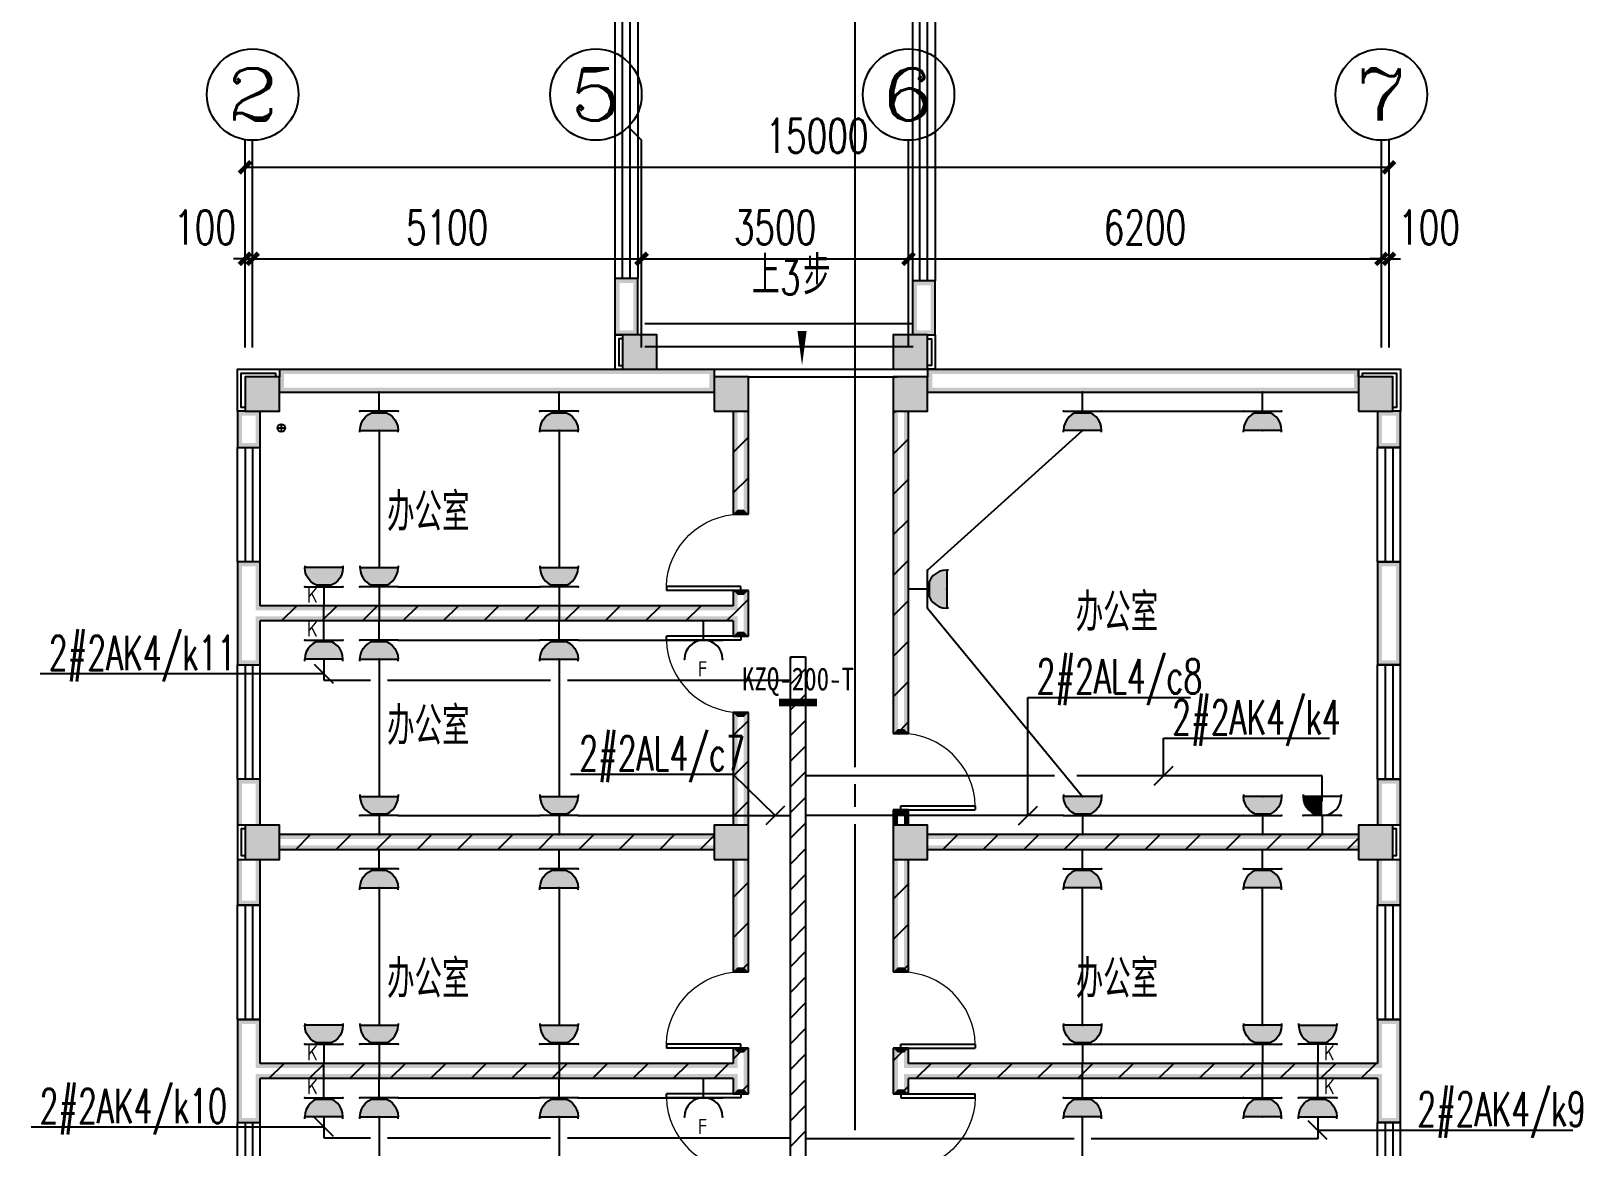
# Model space of a CAD drawing. Extents: x 101023 to 279373, y -114511 to 293844.
# Drawn here: x 127374 to 147710, y 106342 to 120974 of the extents above; entities that cross this region are included whole.
import ezdxf
from ezdxf.enums import TextEntityAlignment as Align

# ---------------------------------------------------------------- set-up
doc = ezdxf.new("R2010")
doc.units = 0
doc.header["$LTSCALE"] = 1000
doc.header["$MEASUREMENT"] = 0
for name, color, linetype in [('A-WALL-PATT', 252, 'Continuous'), ('AXIS', 3, 'Continuous'), ('AXIS_TEXT', 7, 'Continuous'), ('CABLETRAY', 3, 'Continuous'), ('COLUMN', 2, 'Continuous'), ('DIM-照明', 3, 'Continuous'), ('DIM_SYMB', 3, 'Continuous'), ('EQUIP-插座', 3, 'Continuous'), ('EQUIP-照明', 3, 'Continuous'), ('PUB_DIM', 3, 'Continuous'), ('PUB_HATCH', 8, 'Continuous'), ('PUB_TEXT', 7, 'Continuous'), ('PUB_WALL', 2, 'Continuous'), ('STAIR', 2, 'Continuous'), ('TEL_HATCH', 8, 'Continuous'), ('WALL', 2, 'Continuous'), ('WINDOW', 2, 'Continuous'), ('WIRE-照明', 6, 'Continuous'), ('抗震支吊架', 2, 'Continuous'), ('排水', 153, 'Continuous'), ('看线', 30, 'Continuous')]:
    doc.layers.add(name, color=color, linetype=linetype)
doc.styles.add('_TCH_AXIS', font='COMPLEX', dxfattribs={"bigfont": 'GBCBIG'})
doc.styles.add('_TCH_DIM', font='simplex.shx', dxfattribs={"bigfont": 'gbcbig.shx'})
doc.styles.add('_TCH_DIM_T3', font='SIMPLEX', dxfattribs={"width": 0.705882, "bigfont": 'GBCBIG'})
doc.styles.add('_TEL_ATTDEF', font='gbenor', dxfattribs={"bigfont": 'gbcbig'})
doc.styles.add('_TEL_DIM', font='simplex.shx', dxfattribs={"width": 0.8, "height": 3.5, "bigfont": 'gbcbig.shx'})
doc.styles.add('COMPLEX', font='COMPLEX')
doc.styles.add('kzcad', font='', dxfattribs={"width": 0.8})
doc.styles.get("Standard").update_dxf_attribs({"font": 'simplex.shx', "width": 0.8, "bigfont": 'gbcbig.shx'})
doc.styles.get('kzcad').set_extended_font_data('SimSun')
doc.dimstyles.new('_TCH_ARCH&&150', dxfattribs={"dimtxt": 446.25, "dimasz": 150, "dimexe": 375, "dimexo": 450, "dimgap": 189.375, "dimtad": 1, "dimdec": 0, "dimzin": 0, "dimdsep": 46, "dimtxsty": '_TCH_DIM_T3', "dimblk": 'ARCHTICK', "dimcen": 0.09, "dimclrt": 7, "dimazin": 2, "dimtfac": 1, "dimtdec": 0, "dimtix": 1, "dimtmove": 2, "dimatfit": 3, "dimfxl": 1, "dimtolj": 1, "dimtzin": 0, "dimarcsym": 0})
pattern_1 = [(45, (-906447.23, -635367.28), (-265.16515, 265.16515), [])]

# ---------------------------------------------------------------- blocks, each defined once
blk = doc.blocks.new('$equip$00002810')
for p, q in [((0.5, 0.5), (-0.5, 0.5)), ((0, 0.5), (0, 0))]:
    blk.add_line(p, q)
blk.add_arc((0, 1), 0.5, 180, 0)
for p in [(-0.5, 1), (0.5, 1), (-0.5, 0.5), (0.5, 0.5), (0, 0)]:
    blk.add_point(p)
at = {"color": 7, "style": '_TEL_DIM'}
blk.add_attdef('$TEXT$', text='', height=0.4, dxfattribs=at).set_placement((0.023, 1.257), align=Align.MIDDLE_CENTER)
at = {"color": 7, "style": '_TEL_DIM', "flags": 1}
for tag in ['A', 'REMARK']:
    blk.add_attdef(tag, text='', height=0.000025, dxfattribs=at).set_placement((0, 0), align=Align.MIDDLE_CENTER)
blk = doc.blocks.new('$equip$00001237')
for p, q in [((-0.5, 1.05), (-0.5, 1)), ((-0.5, 1), (0.5, 1)), ((0.5, 1.05), (0.5, 1)), ((0.5, 0.5), (-0.5, 0.5)), ((0, 0.5), (0, 0))]:
    blk.add_line(p, q)
blk.add_arc((0, 1), 0.5, 180, 0)
for p in [(0, 1), (-0.5, 0.5), (0.5, 0.5), (0, 0)]:
    blk.add_point(p)
for points in [[(0.433, 0.75), (-0.433, 0.75), (0.5, 1), (-0.5, 1)], [(0.25, 0.567), (-0.25, 0.567), (0.433, 0.75), (-0.433, 0.75)], [(0, 0.5), (0, 0.5), (0.25, 0.567), (-0.25, 0.567)]]:
    blk.add_solid(points)
at = {"flags": 9}
blk.add_attdef('A', (0, 0), '', height=0.00002, dxfattribs=at)
blk = doc.blocks.new('$equip$00001764')
for p, q in [((-0.5, 1.05), (-0.5, 1)), ((-0.5, 1), (0.5, 1)), ((0.5, 1.05), (0.5, 1)), ((0.5, 0.5), (-0.5, 0.5)), ((0, 0.5), (0, 0))]:
    blk.add_line(p, q)
blk.add_arc((0, 1), 0.5, 180, 0)
for p in [(-0.5, 0.5), (0.5, 0.5), (0, 0)]:
    blk.add_point(p)
for points in [[(0.433, 0.75), (-0.433, 0.75), (0.5, 1), (-0.5, 1)], [(0.25, 0.567), (-0.25, 0.567), (0.433, 0.75), (-0.433, 0.75)], [(0, 0.5), (0, 0.5), (0.25, 0.567), (-0.25, 0.567)]]:
    blk.add_solid(points)
at = {"color": 7, "style": '_TEL_DIM'}
blk.add_attdef('$TEXT$', text='', height=0.4, dxfattribs=at).set_placement((0.303, 0.211), align=Align.MIDDLE_CENTER)
at = {"color": 7, "style": '_TEL_DIM', "flags": 1}
blk.add_attdef('A', text='', height=0.00002, dxfattribs=at).set_placement((0, 0), align=Align.MIDDLE_CENTER)
blk = doc.blocks.new('$equip$00001239')
for p, q in [((-0.5, 1.05), (-0.5, 1)), ((0.5, 1), (-0.5, 1)), ((0.5, 1.05), (0.5, 1)), ((0.5, 0.5), (-0.5, 0.5)), ((0, 0.5), (0, 0))]:
    blk.add_line(p, q)
blk.add_arc((0, 1), 0.5, 180, 0)
for points in [[(0, 0.75), (-0.433, 0.75), (0, 1), (-0.5, 1)], [(0, 0.567), (-0.25, 0.567), (0, 0.75), (-0.433, 0.75)], [(0, 0.5), (0, 0.5), (0, 0.567), (-0.25, 0.567)]]:
    blk.add_solid(points)
at = {"layer": 'EQUIP-照明'}
for p in [(0, 1), (-0.5, 0.5), (0.5, 0.5), (0, 0)]:
    blk.add_point(p, dxfattribs=at)
at = {"layer": 'EQUIP-照明', "flags": 9}
blk.add_attdef('A', (0, 0), '', height=0.00002, dxfattribs=at)
blk = doc.blocks.new('ng')
at = {"layer": '排水'}
for p, q in [((345991, 781358), (346091, 781358)), ((346041, 781408), (346041, 781308))]:
    blk.add_line(p, q, dxfattribs=at)
blk.add_circle((346041, 781358), 50, dxfattribs=at)
blk = doc.blocks.new('雨水管')
at = {"layer": '排水'}
blk.add_blockref('ng', (585943, -77234), dxfattribs=at)
blk = doc.blocks.new('_AXISO')
blk.add_circle((0, 0), 0.5)
at = {"layer": 'AXIS_TEXT', "style": 'COMPLEX', "width": 1.041667}
blk.add_attdef('A', text='', height=0.56, dxfattribs=at).set_placement((-0.25, -0.28), (0.25, -0.28), align=Align.FIT)
blk = doc.blocks.new('_ArchTick')
at = {"color": 0, "linetype": 'ByBlock', "const_width": 0.4}
blk.add_lwpolyline([(-0.5, -0.5), (0.5, 0.5)], dxfattribs=at)
blk = doc.blocks.new('*D82')
at = {"layer": 'Defpoints', "color": 0, "transparency": 16777216}
for p in [(946558, 836290), (931558, 834676), (946558, 834676)]:
    blk.add_point(p, dxfattribs=at)
at = {"layer": 'PUB_DIM', "color": 0, "lineweight": -2, "transparency": 16777216}
for p, q in [((931558, 835126), (931558, 836665)), ((946558, 835126), (946558, 836665)), ((931558, 836290), (946558, 836290))]:
    blk.add_line(p, q, dxfattribs=at)
at = {"layer": 'PUB_DIM', "color": 0, "lineweight": -2, "transparency": 16777216, "xscale": 150, "yscale": 150, "zscale": 150, "rotation": 180}
blk.add_blockref('_ArchTick', (931558, 836290), dxfattribs=at)
at = {"layer": 'PUB_DIM', "color": 0, "lineweight": -2, "transparency": 16777216, "xscale": 150, "yscale": 150, "zscale": 150}
blk.add_blockref('_ArchTick', (946558, 836290), dxfattribs=at)
at = {"layer": 'PUB_DIM', "color": 7, "transparency": 16777216, "insert": (939058, 836703), "char_height": 446.2, "attachment_point": 5, "style": '_TCH_DIM_T3'}
blk.add_mtext('\\A1;15000', dxfattribs=at)
blk = doc.blocks.new('*D83')
at = {"layer": 'Defpoints', "color": 0, "transparency": 16777216}
for p in [(931658, 835090), (931558, 833476), (931658, 833476)]:
    blk.add_point(p, dxfattribs=at)
at = {"layer": 'PUB_DIM', "color": 0, "lineweight": -2, "transparency": 16777216}
for p, q in [((931558, 833926), (931558, 835465)), ((931658, 833926), (931658, 835465)), ((931558, 835090), (931408, 835090)), ((931558, 835090), (931658, 835090)), ((931658, 835090), (931808, 835090))]:
    blk.add_line(p, q, dxfattribs=at)
at = {"layer": 'PUB_DIM', "color": 0, "lineweight": -2, "transparency": 16777216, "xscale": 150, "yscale": 150, "zscale": 150}
blk.add_blockref('_ArchTick', (931558, 835090), dxfattribs=at)
at = {"layer": 'PUB_DIM', "color": 0, "lineweight": -2, "transparency": 16777216, "xscale": 150, "yscale": 150, "zscale": 150, "rotation": 180}
blk.add_blockref('_ArchTick', (931658, 835090), dxfattribs=at)
at = {"layer": 'PUB_DIM', "color": 7, "transparency": 16777216, "insert": (931033, 835503), "char_height": 446.2, "attachment_point": 5, "style": '_TCH_DIM_T3'}
blk.add_mtext('\\A1;100', dxfattribs=at)
blk = doc.blocks.new('*D84')
at = {"layer": 'Defpoints', "color": 0, "transparency": 16777216}
for p in [(936758, 835090), (931658, 833476), (936758, 833476)]:
    blk.add_point(p, dxfattribs=at)
at = {"layer": 'PUB_DIM', "color": 0, "lineweight": -2, "transparency": 16777216}
for p, q in [((931658, 833926), (931658, 835465)), ((936758, 833926), (936758, 835465)), ((931658, 835090), (936758, 835090))]:
    blk.add_line(p, q, dxfattribs=at)
at = {"layer": 'PUB_DIM', "color": 0, "lineweight": -2, "transparency": 16777216, "xscale": 150, "yscale": 150, "zscale": 150, "rotation": 180}
blk.add_blockref('_ArchTick', (931658, 835090), dxfattribs=at)
at = {"layer": 'PUB_DIM', "color": 0, "lineweight": -2, "transparency": 16777216, "xscale": 150, "yscale": 150, "zscale": 150}
blk.add_blockref('_ArchTick', (936758, 835090), dxfattribs=at)
at = {"layer": 'PUB_DIM', "color": 7, "transparency": 16777216, "insert": (934208, 835503), "char_height": 446.2, "attachment_point": 5, "style": '_TCH_DIM_T3'}
blk.add_mtext('\\A1;5100', dxfattribs=at)
blk = doc.blocks.new('*D85')
at = {"layer": 'Defpoints', "color": 0, "transparency": 16777216}
for p in [(940258, 835090), (936758, 833476), (940258, 833476)]:
    blk.add_point(p, dxfattribs=at)
at = {"layer": 'PUB_DIM', "color": 0, "lineweight": -2, "transparency": 16777216}
for p, q in [((936758, 833926), (936758, 835465)), ((940258, 833926), (940258, 835465)), ((936758, 835090), (940258, 835090))]:
    blk.add_line(p, q, dxfattribs=at)
at = {"layer": 'PUB_DIM', "color": 0, "lineweight": -2, "transparency": 16777216, "xscale": 150, "yscale": 150, "zscale": 150, "rotation": 180}
blk.add_blockref('_ArchTick', (936758, 835090), dxfattribs=at)
at = {"layer": 'PUB_DIM', "color": 0, "lineweight": -2, "transparency": 16777216, "xscale": 150, "yscale": 150, "zscale": 150}
blk.add_blockref('_ArchTick', (940258, 835090), dxfattribs=at)
at = {"layer": 'PUB_DIM', "color": 7, "transparency": 16777216, "insert": (938508, 835503), "char_height": 446.2, "attachment_point": 5, "style": '_TCH_DIM_T3'}
blk.add_mtext('\\A1;3500', dxfattribs=at)
blk = doc.blocks.new('*D86')
at = {"layer": 'Defpoints', "color": 0, "transparency": 16777216}
for p in [(946458, 835090), (940258, 833476), (946458, 833476)]:
    blk.add_point(p, dxfattribs=at)
at = {"layer": 'PUB_DIM', "color": 0, "lineweight": -2, "transparency": 16777216}
for p, q in [((940258, 833926), (940258, 835465)), ((946458, 833926), (946458, 835465)), ((940258, 835090), (946458, 835090))]:
    blk.add_line(p, q, dxfattribs=at)
at = {"layer": 'PUB_DIM', "color": 0, "lineweight": -2, "transparency": 16777216, "xscale": 150, "yscale": 150, "zscale": 150, "rotation": 180}
blk.add_blockref('_ArchTick', (940258, 835090), dxfattribs=at)
at = {"layer": 'PUB_DIM', "color": 0, "lineweight": -2, "transparency": 16777216, "xscale": 150, "yscale": 150, "zscale": 150}
blk.add_blockref('_ArchTick', (946458, 835090), dxfattribs=at)
at = {"layer": 'PUB_DIM', "color": 7, "transparency": 16777216, "insert": (943358, 835503), "char_height": 446.2, "attachment_point": 5, "style": '_TCH_DIM_T3'}
blk.add_mtext('\\A1;6200', dxfattribs=at)
blk = doc.blocks.new('*D87')
at = {"layer": 'Defpoints', "color": 0, "transparency": 16777216}
for p in [(946558, 835090), (946458, 833476), (946558, 833476)]:
    blk.add_point(p, dxfattribs=at)
at = {"layer": 'PUB_DIM', "color": 0, "lineweight": -2, "transparency": 16777216}
for p, q in [((946458, 833926), (946458, 835465)), ((946558, 833926), (946558, 835465)), ((946458, 835090), (946308, 835090)), ((946458, 835090), (946558, 835090)), ((946558, 835090), (946708, 835090))]:
    blk.add_line(p, q, dxfattribs=at)
at = {"layer": 'PUB_DIM', "color": 0, "lineweight": -2, "transparency": 16777216, "xscale": 150, "yscale": 150, "zscale": 150}
blk.add_blockref('_ArchTick', (946458, 835090), dxfattribs=at)
at = {"layer": 'PUB_DIM', "color": 0, "lineweight": -2, "transparency": 16777216, "xscale": 150, "yscale": 150, "zscale": 150, "rotation": 180}
blk.add_blockref('_ArchTick', (946558, 835090), dxfattribs=at)
at = {"layer": 'PUB_DIM', "color": 7, "transparency": 16777216, "insert": (947083, 835503), "char_height": 446.2, "attachment_point": 5, "style": '_TCH_DIM_T3'}
blk.add_mtext('\\A1;100', dxfattribs=at)
blk = doc.blocks.new('$DorLib2D$00000001')
for p, q in [((0.45, 0.975), (0.5, 0.975)), ((0.45, 0), (0.45, 0.975)), ((0.5, 0), (0.5, 0.975)), ((0.5, 0), (0.45, 0))]:
    blk.add_line(p, q)
at = {"lineweight": 13}
blk.add_arc((0.475, 0), 0.975, 91.4693, 180, dxfattribs=at)
blk = doc.blocks.new('$WINLIB2D$00000001')
at = {"color": 0}
for points in [[(-0.5, 0.5), (-0.5, -0.5)], [(-0.5, 0.5), (0.5, 0.5)], [(0.5, -0.5), (0.5, 0.5)], [(0.5, 0.1667), (-0.5, 0.1667)], [(0.5, -0.1667), (-0.5, -0.1667)], [(-0.5, -0.5), (0.5, -0.5)]]:
    blk.add_lwpolyline(points, dxfattribs=at)
blk = doc.blocks.new('_FZH')
blk.add_lwpolyline([(-0.5, -0.5), (0.5, -0.5), (0.5, 0.5), (-0.5, 0.5)], close=True)
at = {"layer": 'PUB_HATCH'}
blk.add_solid([(-0.5, -0.5), (0.5, -0.5), (-0.5, 0.5), (0.5, 0.5)], dxfattribs=at)
blk = doc.blocks.new('ERT')
at = {"layer": 'AXIS'}
for p, q in [((931658.2, 834868.8), (931658.2, 836644.4)), ((936582.5, 836820.2), (936758.2, 836644.4)), ((936758.2, 834868.8), (936758.2, 836644.4)), ((940258.2, 834868.8), (940258.2, 836644.4)), ((946458.2, 834868.8), (946458.2, 836644.4))]:
    blk.add_line(p, q, dxfattribs=at)
ref = blk.add_blockref('_AXISO', (931658.2, 837244.4), dxfattribs=dict(at, xscale=1200, yscale=1200, zscale=1200))
ref.add_attrib('A', '2', dxfattribs={"layer": 'AXIS_TEXT', "height": 678.8, "style": '_TCH_AXIS', "width": 1.5}).set_placement((931318.8, 836905), (931997.6, 836905), align=Align.FIT)
ref = blk.add_blockref('_AXISO', (936158.2, 837244.4), dxfattribs=dict(at, xscale=1200, yscale=1200, zscale=1200))
ref.add_attrib('A', '5', dxfattribs={"layer": 'AXIS_TEXT', "height": 678.8, "style": '_TCH_AXIS', "width": 1.5}).set_placement((935818.8, 836905), (936497.6, 836905), align=Align.FIT)
ref = blk.add_blockref('_AXISO', (940258.2, 837244.4), dxfattribs=dict(at, xscale=1200, yscale=1200, zscale=1200))
ref.add_attrib('A', '6', dxfattribs={"layer": 'AXIS_TEXT', "height": 678.8, "style": '_TCH_AXIS', "width": 1.5}).set_placement((939918.8, 836905), (940597.6, 836905), align=Align.FIT)
ref = blk.add_blockref('_AXISO', (946458.2, 837244.4), dxfattribs=dict(at, xscale=1200, yscale=1200, zscale=1200))
ref.add_attrib('A', '7', dxfattribs={"layer": 'AXIS_TEXT', "height": 678.8, "style": '_TCH_AXIS', "width": 1.5}).set_placement((946118.8, 836905), (946797.6, 836905), align=Align.FIT)
at = {"layer": 'PUB_DIM'}
for p1, p2, picture, middle in [((931558.2, 834676.2), (946558.2, 834676.2), '*D82', (939058.2, 836702.8)), ((931658.2, 833476.2), (936758.2, 833476.2), '*D84', (934208.2, 835502.8)), ((936758.2, 833476.2), (940258.2, 833476.2), '*D85', (938508.2, 835502.8)), ((940258.2, 833476.2), (946458.2, 833476.2), '*D86', (943358.2, 835502.8))]:
    dim = blk.add_aligned_dim(p1=p1, p2=p2, distance=1614.1, dimstyle='_TCH_ARCH&&150', dxfattribs=at)
    dim.commit()
    dim.dimension.update_dxf_attribs({"geometry": picture, "text_midpoint": middle})
for base, p1, p2, picture, middle in [((931658.2, 835090.3), (931558.2, 833476.2), (931658.2, 833476.2), '*D83', (931033.2, 835502.8)), ((946558.2, 835090.3), (946458.2, 833476.2), (946558.2, 833476.2), '*D87', (947083.2, 835502.8))]:
    dim = blk.add_linear_dim(base=base, p1=p1, p2=p2, angle=0, dimstyle='_TCH_ARCH&&150', dxfattribs=at)
    dim.commit()
    dim.dimension.update_dxf_attribs({"geometry": picture, "text_midpoint": middle, "dimtype": 129})
blk = doc.blocks.new('A$C54854E18')
at = {"layer": 'A-WALL-PATT'}
h = blk.add_hatch(dxfattribs=at)
h.set_pattern_fill('普通砖', color=256, scale=150, style=0)
h.set_pattern_definition(pattern_1)
h.paths.add_polyline_path([(20500, 68705.5), (20300, 68705.5), (20300, 67356), (20500, 67356)])
h = blk.add_hatch(dxfattribs=at)
h.set_pattern_fill('普通砖', color=256, scale=150, style=0)
h.set_pattern_definition(pattern_1)
h.paths.add_polyline_path([(22600, 68705.5), (22400, 68705.5), (22400, 64480.5), (22600, 64480.5)])
h = blk.add_hatch(dxfattribs=at)
h.set_pattern_fill('普通砖', color=256, scale=150, style=0)
h.set_pattern_definition(pattern_1)
h.paths.add_polyline_path([(20366.7, 66055.5), (20500, 66055.5), (20500, 66356), (20300, 66356), (20300, 66155.5), (20360, 66095.5)])
h = blk.add_hatch(dxfattribs=at)
h.set_pattern_fill('普通砖', color=256, scale=150, style=0)
h.set_pattern_definition(pattern_1)
h.paths.add_polyline_path([(20366.7, 66055.5), (20360, 66095.5), (20300, 66155.5), (14100, 66155.5), (14000, 66055.5), (14100, 65955.5), (20300, 65955.5), (20360, 66015.5)])
h = blk.add_hatch(dxfattribs=at)
h.set_pattern_fill('普通砖', color=256, scale=150, style=0)
h.set_pattern_definition(pattern_1)
h.paths.add_polyline_path([(20300, 63280.5), (20500, 63280.5), (20500, 64755), (20300, 64755)])
h = blk.add_hatch(dxfattribs=at)
h.set_pattern_fill('普通砖', color=256, scale=150, style=0)
h.set_pattern_definition(pattern_1)
h.paths.add_polyline_path([(22400, 63280.5), (22600, 63280.5), (22600, 63480.5), (22400, 63480.5)])
h = blk.add_hatch(dxfattribs=at)
h.set_pattern_fill('普通砖', color=256, scale=150, style=0)
h.set_pattern_definition(pattern_1)
h.paths.add_polyline_path([(14350, 63155.5), (14350, 62955.5), (20050, 62955.5), (20050, 63155.5)])
h = blk.add_hatch(dxfattribs=at)
h.set_pattern_fill('普通砖', color=256, scale=150, style=0)
h.set_pattern_definition(pattern_1)
h.paths.add_polyline_path([(22850, 63155.5), (22850, 62955.5), (28500, 62955.5), (28500, 63155.5)])
h = blk.add_hatch(dxfattribs=at)
h.set_pattern_fill('普通砖', color=256, scale=150, style=0)
h.set_pattern_definition(pattern_1)
h.paths.add_polyline_path([(20500, 62830.5), (20300, 62830.5), (20300, 61356), (20500, 61356)])
h = blk.add_hatch(dxfattribs=at)
h.set_pattern_fill('普通砖', color=256, scale=150, style=0)
h.set_pattern_definition(pattern_1)
h.paths.add_polyline_path([(22600, 62830.5), (22400, 62830.5), (22400, 61355), (22600, 61355)])
h = blk.add_hatch(dxfattribs=at)
h.set_pattern_fill('普通砖', color=256, scale=150, style=0)
h.set_pattern_definition(pattern_1)
h.paths.add_polyline_path([(20366.7, 60055.5), (20500, 60055.5), (20500, 60356), (20300, 60356), (20300, 60155.5), (20360, 60095.5)])
h = blk.add_hatch(dxfattribs=at)
h.set_pattern_fill('普通砖', color=256, scale=150, style=0)
h.set_pattern_definition(pattern_1)
h.paths.add_polyline_path([(22540, 60095.5), (22600, 60155.5), (22600, 60355), (22400, 60355), (22400, 60055.5), (22533.3, 60055.5)])
h = blk.add_hatch(dxfattribs=at)
h.set_pattern_fill('普通砖', color=256, scale=150, style=0)
h.set_pattern_definition(pattern_1)
h.paths.add_polyline_path([(20366.7, 60055.5), (20360, 60095.5), (20300, 60155.5), (14100, 60155.5), (14000, 60055.5), (14100, 59955.5), (20300, 59955.5), (20360, 60015.5)])
h = blk.add_hatch(dxfattribs=at)
h.set_pattern_fill('普通砖', color=256, scale=150, style=0)
h.set_pattern_definition(pattern_1)
h.paths.add_polyline_path([(20360, 60015.5), (20300, 59955.5), (20300, 59755), (20500, 59755), (20500, 60055.5), (20366.7, 60055.5)])
h = blk.add_hatch(dxfattribs=at)
h.set_pattern_fill('普通砖', color=256, scale=150, style=0)
h.set_pattern_definition(pattern_1)
h.paths.add_polyline_path([(22533.3, 60055.5), (22400, 60055.5), (22400, 59755), (22600, 59755), (22600, 59955.5), (22540, 60015.5)])
h = blk.add_hatch(dxfattribs=at)
h.set_pattern_fill('普通砖', color=256, scale=150, style=0)
h.set_pattern_definition(pattern_1)
h.paths.add_polyline_path([(28850, 60055.5), (28750, 60155.5), (22600, 60155.5), (22540, 60095.5), (22533.3, 60055.5), (22540, 60015.5), (22600, 59955.5), (28750, 59955.5)])
at = {"layer": 'PUB_WALL'}
for points in [[(19050, 70445.5), (18750, 70445.5), (18810, 70385.5), (18990, 70385.5)], [(18750, 70445.5), (18750, 69705.5), (18810, 69765.5), (18810, 70385.5)], [(19050, 69705.5), (19050, 70445.5), (18990, 70385.5), (18990, 69765.5)], [(22950, 70415.5), (22650, 70415.5), (22710, 70355.5), (22890, 70355.5)], [(22650, 70415.5), (22650, 69705.5), (22710, 69765.5), (22710, 70355.5)], [(22950, 69705.5), (22950, 70415.5), (22890, 70355.5), (22890, 69765.5)], [(18750, 69705.5), (19050, 69705.5), (18990, 69765.5), (18810, 69765.5)], [(22650, 69705.5), (22950, 69705.5), (22890, 69765.5), (22710, 69765.5)], [(19300, 69705.5), (18850, 69705.5), (18910, 69645.5), (19240, 69645.5)], [(18850, 69705.5), (18850, 69255.5), (18910, 69315.5), (18910, 69645.5)], [(19300, 69255.5), (19300, 69705.5), (19240, 69645.5), (19240, 69315.5)], [(22850, 69705.5), (22400, 69705.5), (22460, 69645.5), (22790, 69645.5)], [(22400, 69705.5), (22400, 69255.5), (22460, 69315.5), (22460, 69645.5)], [(22850, 69255.5), (22850, 69705.5), (22790, 69645.5), (22790, 69315.5)], [(14350, 69155.5), (13900, 69155.5), (13960, 69095.5), (14290, 69095.5)], [(13900, 69155.5), (13900, 68705.5), (13960, 68765.5), (13960, 69095.5)], [(14350, 68705.5), (14350, 69155.5), (14290, 69095.5), (14290, 68765.5)], [(14350, 69255.5), (14350, 69195.5), (20050, 69195.5), (20050, 69255.5)], [(14350, 69255.5), (14350, 68955.5), (14410, 68955.5), (14410, 69255.5)], [(18850, 69255.5), (19300, 69255.5), (19240, 69315.5), (18910, 69315.5)], [(20050, 69255.5), (19990, 69255.5), (19990, 68955.5), (20050, 68955.5)], [(20500, 69155.5), (20050, 69155.5), (20110, 69095.5), (20440, 69095.5)], [(20050, 69155.5), (20050, 68705.5), (20110, 68765.5), (20110, 69095.5)], [(20500, 68705.5), (20500, 69155.5), (20440, 69095.5), (20440, 68765.5)], [(22400, 69255.5), (22850, 69255.5), (22790, 69315.5), (22460, 69315.5)], [(22850, 69155.5), (22400, 69155.5), (22460, 69095.5), (22790, 69095.5)], [(22400, 69155.5), (22400, 68705.5), (22460, 68765.5), (22460, 69095.5)], [(22850, 68705.5), (22850, 69155.5), (22790, 69095.5), (22790, 68765.5)], [(22850, 69255.5), (22850, 69195.5), (28500, 69195.5), (28500, 69255.5)], [(22850, 69255.5), (22850, 68955.5), (22910, 68955.5), (22910, 69255.5)], [(28500, 69255.5), (28440, 69255.5), (28440, 68955.5), (28500, 68955.5)], [(28950, 69155.5), (28500, 69155.5), (28560, 69095.5), (28890, 69095.5)], [(28500, 69155.5), (28500, 68705.5), (28560, 68765.5), (28560, 69095.5)], [(28950, 68705.5), (28950, 69155.5), (28890, 69095.5), (28890, 68765.5)], [(14350, 68955.5), (20050, 68955.5), (20050, 69015.5), (14350, 69015.5)], [(22850, 68955.5), (28500, 68955.5), (28500, 69015.5), (22850, 69015.5)], [(13900, 68705.5), (14350, 68705.5), (14290, 68765.5), (13960, 68765.5)], [(20050, 68705.5), (20500, 68705.5), (20440, 68765.5), (20110, 68765.5)], [(22400, 68705.5), (22850, 68705.5), (22790, 68765.5), (22460, 68765.5)], [(28500, 68705.5), (28950, 68705.5), (28890, 68765.5), (28560, 68765.5)], [(13800, 68705.5), (13800, 68230.5), (13860, 68290.5), (13860, 68645.5)], [(14100, 68705.5), (13800, 68705.5), (13860, 68645.5), (14040, 68645.5)], [(14100, 68230.5), (14100, 68705.5), (14040, 68645.5), (14040, 68290.5)], [(20360, 68705.5), (20300, 68705.5), (20300, 67356), (20360, 67416)], [(20500, 68705.5), (20440, 68705.5), (20440, 67416), (20500, 67356)], [(22460, 68705.5), (22400, 68705.5), (22400, 64480.5), (22460, 64540.5)], [(22600, 68705.5), (22540, 68705.5), (22540, 64540.5), (22600, 64480.5)], [(28750, 68705.5), (28750, 68230.5), (28810, 68290.5), (28810, 68645.5)], [(29050, 68705.5), (28750, 68705.5), (28810, 68645.5), (28990, 68645.5)], [(29050, 68230.5), (29050, 68705.5), (28990, 68645.5), (28990, 68290.5)], [(13800, 68230.5), (14100, 68230.5), (14040, 68290.5), (13860, 68290.5)], [(28750, 68230.5), (29050, 68230.5), (28990, 68290.5), (28810, 68290.5)], [(20300, 67356), (20500, 67356), (20440, 67416), (20360, 67416)], [(14100, 66730.5), (13800, 66730.5), (13860, 66670.5), (14040, 66670.5)], [(13800, 66730.5), (13800, 66055.5), (13860, 66055.5), (13860, 66670.5)], [(14100, 66155.5), (14100, 66730.5), (14040, 66670.5), (14040, 66095.5)], [(28750, 66730.5), (28750, 65380.5), (28810, 65440.5), (28810, 66670.5)], [(29050, 66730.5), (28750, 66730.5), (28810, 66670.5), (28990, 66670.5)], [(29050, 65380.5), (29050, 66730.5), (28990, 66670.5), (28990, 65440.5)], [(20500, 66356), (20300, 66356), (20360, 66296), (20440, 66296)], [(20300, 66356), (20300, 66155.5), (20360, 66095.5), (20360, 66296)], [(20500, 66055.5), (20500, 66356), (20440, 66296), (20440, 66055.5)], [(20300, 66155.5), (14100, 66155.5), (14040, 66095.5), (20360, 66095.5)], [(13800, 66055.5), (13800, 65380.5), (13860, 65440.5), (13860, 66055.5)], [(20300, 65955.5), (14100, 65955.5), (14040, 66015.5), (20360, 66015.5)], [(14100, 65380.5), (14100, 65955.5), (14040, 66015.5), (14040, 65440.5)], [(20300, 65955.5), (20300, 65755), (20360, 65815), (20360, 66015.5)], [(20500, 65755), (20500, 66055.5), (20440, 66055.5), (20440, 65815)], [(20300, 65755), (20500, 65755), (20440, 65815), (20360, 65815)], [(13800, 65380.5), (14100, 65380.5), (14040, 65440.5), (13860, 65440.5)], [(28750, 65380.5), (29050, 65380.5), (28990, 65440.5), (28810, 65440.5)], [(20500, 64755), (20300, 64755), (20360, 64695), (20440, 64695)], [(20300, 63280.5), (20360, 63280.5), (20360, 64695), (20300, 64755)], [(20440, 63280.5), (20500, 63280.5), (20500, 64755), (20440, 64695)], [(22400, 64480.5), (22600, 64480.5), (22540, 64540.5), (22460, 64540.5)], [(14100, 63880.5), (13800, 63880.5), (13860, 63820.5), (14040, 63820.5)], [(13800, 63880.5), (13800, 63280.5), (13860, 63280.5), (13860, 63820.5)], [(14100, 63280.5), (14100, 63880.5), (14040, 63820.5), (14040, 63280.5)], [(29050, 63880.5), (28750, 63880.5), (28810, 63820.5), (28990, 63820.5)], [(28750, 63880.5), (28750, 63280.5), (28810, 63280.5), (28810, 63820.5)], [(29050, 63280.5), (29050, 63880.5), (28990, 63820.5), (28990, 63280.5)], [(22600, 63480.5), (22400, 63480.5), (22460, 63420.5), (22540, 63420.5)], [(22400, 63280.5), (22460, 63280.5), (22460, 63420.5), (22400, 63480.5)], [(22540, 63280.5), (22600, 63280.5), (22600, 63480.5), (22540, 63420.5)], [(14350, 63280.5), (13900, 63280.5), (13960, 63220.5), (14290, 63220.5)], [(13900, 63280.5), (13900, 62830.5), (13960, 62890.5), (13960, 63220.5)], [(14350, 62830.5), (14350, 63280.5), (14290, 63220.5), (14290, 62890.5)], [(20500, 63280.5), (20050, 63280.5), (20110, 63220.5), (20440, 63220.5)], [(20050, 63280.5), (20050, 62830.5), (20110, 62890.5), (20110, 63220.5)], [(20500, 62830.5), (20500, 63280.5), (20440, 63220.5), (20440, 62890.5)], [(22850, 63280.5), (22400, 63280.5), (22460, 63220.5), (22790, 63220.5)], [(22400, 63280.5), (22400, 62830.5), (22460, 62890.5), (22460, 63220.5)], [(22850, 62830.5), (22850, 63280.5), (22790, 63220.5), (22790, 62890.5)], [(28950, 63280.5), (28500, 63280.5), (28560, 63220.5), (28890, 63220.5)], [(28500, 63280.5), (28500, 62830.5), (28560, 62890.5), (28560, 63220.5)], [(28950, 62830.5), (28950, 63280.5), (28890, 63220.5), (28890, 62890.5)], [(14350, 63155.5), (14350, 63095.5), (20050, 63095.5), (20050, 63155.5)], [(22850, 63155.5), (22850, 63095.5), (28500, 63095.5), (28500, 63155.5)], [(13900, 62830.5), (14350, 62830.5), (14290, 62890.5), (13960, 62890.5)], [(14350, 63015.5), (14350, 62955.5), (20050, 62955.5), (20050, 63015.5)], [(20050, 62830.5), (20500, 62830.5), (20440, 62890.5), (20110, 62890.5)], [(22400, 62830.5), (22850, 62830.5), (22790, 62890.5), (22460, 62890.5)], [(22850, 63015.5), (22850, 62955.5), (28500, 62955.5), (28500, 63015.5)], [(28500, 62830.5), (28950, 62830.5), (28890, 62890.5), (28560, 62890.5)], [(13800, 62830.5), (13800, 62230.5), (13860, 62290.5), (13860, 62830.5)], [(14100, 62830.5), (14040, 62830.5), (14040, 62290.5), (14100, 62230.5)], [(20360, 62830.5), (20300, 62830.5), (20300, 61356), (20360, 61416)], [(20500, 62830.5), (20440, 62830.5), (20440, 61416), (20500, 61356)], [(22460, 62830.5), (22400, 62830.5), (22400, 61355), (22460, 61415)], [(22600, 62830.5), (22540, 62830.5), (22540, 61415), (22600, 61355)], [(28750, 62830.5), (28750, 62230.5), (28810, 62290.5), (28810, 62830.5)], [(29050, 62230.5), (29050, 62830.5), (28990, 62830.5), (28990, 62290.5)], [(13800, 62230.5), (14100, 62230.5), (14040, 62290.5), (13860, 62290.5)], [(28750, 62230.5), (29050, 62230.5), (28990, 62290.5), (28810, 62290.5)], [(20300, 61356), (20500, 61356), (20440, 61416), (20360, 61416)], [(22400, 61355), (22600, 61355), (22540, 61415), (22460, 61415)], [(14100, 60730.5), (13800, 60730.5), (13860, 60670.5), (14040, 60670.5)], [(13800, 60730.5), (13800, 60055.5), (13860, 60055.5), (13860, 60670.5)], [(14100, 60155.5), (14100, 60730.5), (14040, 60670.5), (14040, 60095.5)], [(29050, 60730.5), (28750, 60730.5), (28810, 60670.5), (28990, 60670.5)], [(28750, 60730.5), (28750, 60155.5), (28810, 60095.5), (28810, 60670.5)], [(29050, 60055.5), (29050, 60730.5), (28990, 60670.5), (28990, 60055.5)], [(20500, 60356), (20300, 60356), (20360, 60296), (20440, 60296)], [(20300, 60356), (20300, 60155.5), (20360, 60095.5), (20360, 60296)], [(20500, 60055.5), (20500, 60356), (20440, 60296), (20440, 60055.5)], [(22600, 60355), (22400, 60355), (22460, 60295), (22540, 60295)], [(22400, 60355), (22400, 60055.5), (22460, 60055.5), (22460, 60295)], [(22600, 60155.5), (22600, 60355), (22540, 60295), (22540, 60095.5)], [(13800, 60055.5), (13800, 59380.5), (13860, 59440.5), (13860, 60055.5)], [(20300, 60155.5), (14100, 60155.5), (14040, 60095.5), (20360, 60095.5)], [(20300, 59955.5), (14100, 59955.5), (14040, 60015.5), (20360, 60015.5)], [(14100, 59380.5), (14100, 59955.5), (14040, 60015.5), (14040, 59440.5)], [(20300, 59955.5), (20300, 59755), (20360, 59815), (20360, 60015.5)], [(20500, 59755), (20500, 60055.5), (20440, 60055.5), (20440, 59815)], [(22400, 60055.5), (22400, 59755), (22460, 59815), (22460, 60055.5)], [(28750, 60155.5), (22600, 60155.5), (22540, 60095.5), (28810, 60095.5)], [(22600, 59755), (22600, 59955.5), (22540, 60015.5), (22540, 59815)], [(28750, 59955.5), (22600, 59955.5), (22540, 60015.5), (28810, 60015.5)], [(28750, 59955.5), (28750, 59380.5), (28810, 59440.5), (28810, 60015.5)], [(29050, 59380.5), (29050, 60055.5), (28990, 60055.5), (28990, 59440.5)], [(20300, 59755), (20500, 59755), (20440, 59815), (20360, 59815)], [(22400, 59755), (22600, 59755), (22540, 59815), (22460, 59815)], [(13800, 59380.5), (14100, 59380.5), (14040, 59440.5), (13860, 59440.5)], [(28750, 59380.5), (29050, 59380.5), (28990, 59440.5), (28810, 59440.5)]]:
    blk.add_hatch(color=256, dxfattribs=at).paths.add_polyline_path(points)
for points in [[(18850, 69705.5), (18750, 69705.5), (18750, 69255.5), (18850, 69255.5)], [(18850, 69655.5), (18800, 69655.5), (18800, 69305.5), (18850, 69305.5)], [(22850, 69705.5), (22950, 69705.5), (22950, 69255.5), (22850, 69255.5)], [(22850, 69655.5), (22900, 69655.5), (22900, 69305.5), (22850, 69305.5)], [(13900, 68705.5), (13800, 68705.5), (13800, 69255.5), (14350, 69255.5), (14350, 69155.5)], [(13900, 68755.5), (13850, 68755.5), (13850, 69205.5), (14300, 69205.5), (14300, 69155.5)], [(28500, 69155.5), (28500, 69255.5), (29050, 69255.5), (29050, 68705.5), (28950, 68705.5)], [(28550, 69155.5), (28550, 69205.5), (29000, 69205.5), (29000, 68755.5), (28950, 68755.5)], [(13900, 63280.5), (13800, 63280.5), (13800, 62830.5), (13900, 62830.5)], [(28950, 62830.5), (29050, 62830.5), (29050, 63280.5), (28950, 63280.5)], [(13900, 63230.5), (13850, 63230.5), (13850, 62880.5), (13900, 62880.5)], [(28950, 62880.5), (29000, 62880.5), (29000, 63230.5), (28950, 63230.5)]]:
    blk.add_lwpolyline(points)
at = {"layer": 'DIM_SYMB'}
blk.add_lwpolyline([(21203.7, 70228.9, 0, 0, 0), (21203.7, 70228.9, 0, 0, 0), (21203.7, 69306.5, 0, 120, 0), (21203.7, 69756.5, 0, 0, 0)], format="xyseb", dxfattribs=at)
at = {"layer": 'WALL'}
for p, q in [((19050, 70445.5), (18750, 70445.5)), ((18750, 70445.5), (18750, 69705.5)), ((19050, 69705.5), (19050, 70445.5)), ((22950, 70415.5), (22650, 70415.5)), ((22650, 70415.5), (22650, 69705.5)), ((22950, 69705.5), (22950, 70415.5)), ((18750, 69705.5), (18850, 69705.5)), ((22850, 69705.5), (22950, 69705.5)), ((14350, 69255.5), (20050, 69255.5)), ((14350, 69255.5), (14350, 69155.5)), ((20050, 69255.5), (20050, 69155.5)), ((22850, 69255.5), (28500, 69255.5)), ((22850, 69255.5), (22850, 69155.5)), ((28500, 69255.5), (28500, 69155.5)), ((14350, 68955.5), (20050, 68955.5)), ((22850, 68955.5), (28500, 68955.5)), ((13800, 68705.5), (13800, 68230.5)), ((13900, 68705.5), (13800, 68705.5)), ((14100, 68230.5), (14100, 68705.5)), ((20300, 68705.5), (20300, 67356)), ((20500, 67356), (20500, 68705.5)), ((22400, 68705.5), (22400, 64480.5)), ((22600, 64480.5), (22600, 68705.5)), ((28750, 68705.5), (28750, 68230.5)), ((29050, 68705.5), (28950, 68705.5)), ((29050, 68230.5), (29050, 68705.5)), ((13800, 68230.5), (14100, 68230.5)), ((28750, 68230.5), (29050, 68230.5)), ((20300, 67356), (20500, 67356)), ((14100, 66730.5), (13800, 66730.5)), ((13800, 66730.5), (13800, 66055.5)), ((14100, 66155.5), (14100, 66730.5)), ((28750, 66730.5), (28750, 65380.5)), ((29050, 66730.5), (28750, 66730.5)), ((29050, 65380.5), (29050, 66730.5)), ((20500, 66356), (20300, 66356)), ((20300, 66356), (20300, 66155.5)), ((20500, 66055.5), (20500, 66356)), ((20300, 66155.5), (14100, 66155.5)), ((13800, 66055.5), (13800, 65380.5)), ((20300, 65955.5), (14100, 65955.5)), ((14100, 65380.5), (14100, 65955.5)), ((20300, 65955.5), (20300, 65755)), ((20500, 65755), (20500, 66055.5)), ((20300, 65755), (20500, 65755)), ((13800, 65380.5), (14100, 65380.5)), ((28750, 65380.5), (29050, 65380.5)), ((20500, 64755), (20300, 64755)), ((20300, 64755), (20300, 63280.5)), ((20500, 63280.5), (20500, 64755)), ((22400, 64480.5), (22600, 64480.5)), ((14100, 63880.5), (13800, 63880.5)), ((13800, 63880.5), (13800, 63280.5)), ((14100, 63280.5), (14100, 63880.5)), ((29050, 63880.5), (28750, 63880.5)), ((28750, 63880.5), (28750, 63280.5)), ((29050, 63280.5), (29050, 63880.5)), ((22600, 63480.5), (22400, 63480.5)), ((22400, 63480.5), (22400, 63280.5)), ((22600, 63280.5), (22600, 63480.5)), ((20050, 63155.5), (14350, 63155.5)), ((28500, 63155.5), (22850, 63155.5)), ((20050, 62955.5), (14350, 62955.5)), ((28500, 62955.5), (22850, 62955.5)), ((13800, 62830.5), (13800, 62230.5)), ((14100, 62230.5), (14100, 62830.5)), ((20300, 62830.5), (20300, 61356)), ((20500, 61356), (20500, 62830.5)), ((22400, 62830.5), (22400, 61355)), ((22600, 61355), (22600, 62830.5)), ((28750, 62830.5), (28750, 62230.5)), ((29050, 62230.5), (29050, 62830.5)), ((13800, 62230.5), (14100, 62230.5)), ((28750, 62230.5), (29050, 62230.5)), ((20300, 61356), (20500, 61356)), ((22400, 61355), (22600, 61355)), ((14100, 60730.5), (13800, 60730.5)), ((13800, 60730.5), (13800, 60055.5)), ((14100, 60155.5), (14100, 60730.5)), ((29050, 60730.5), (28750, 60730.5)), ((28750, 60730.5), (28750, 60155.5)), ((29050, 60055.5), (29050, 60730.5)), ((20500, 60356), (20300, 60356)), ((20300, 60356), (20300, 60155.5)), ((20500, 60055.5), (20500, 60356)), ((22600, 60355), (22400, 60355)), ((22400, 60355), (22400, 60055.5)), ((22600, 60155.5), (22600, 60355)), ((13800, 60055.5), (13800, 59380.5)), ((20300, 60155.5), (14100, 60155.5)), ((20500, 59755), (20500, 60055.5)), ((22400, 60055.5), (22400, 59755)), ((28750, 60155.5), (22600, 60155.5)), ((29050, 59380.5), (29050, 60055.5)), ((20300, 59955.5), (14100, 59955.5)), ((14100, 59380.5), (14100, 59955.5)), ((20300, 59955.5), (20300, 59755)), ((22600, 59755), (22600, 59955.5)), ((28750, 59955.5), (22600, 59955.5)), ((28750, 59955.5), (28750, 59380.5)), ((20300, 59755), (20500, 59755)), ((22400, 59755), (22600, 59755)), ((13800, 59380.5), (14100, 59380.5)), ((28750, 59380.5), (29050, 59380.5))]:
    blk.add_line(p, q, dxfattribs=at)
at = {"layer": '看线'}
for p, q in [((19140, 69855.5), (22660, 69855.5)), ((19140, 69555.5), (22660, 69555.5)), ((19350, 69255.5), (22450, 69255.5)), ((20500, 69155.5), (22450, 69155.5))]:
    blk.add_line(p, q, dxfattribs=at)
blk.add_blockref('雨水管', (-917608.2, -635636.5))
at = {"layer": 'COLUMN', "xscale": 449.9999998612329, "yscale": 449.9999999998836, "zscale": 449.9999999998836, "rotation": 8.87865302538905e-09}
for p in [(19075, 69480.5), (22625, 69480.5), (14125, 68930.5), (20275, 68930.5), (22625, 68930.5), (28725, 68930.5), (14125, 63055.5), (20275, 63055.5), (22625, 63055.5), (28725, 63055.5)]:
    blk.add_blockref('_FZH', p, dxfattribs=at)
at = {"layer": 'WALL'}
blk.add_blockref('ERT', (-917658.2, -764386.5), dxfattribs=at)
at = {"layer": 'WINDOW'}
for name, p, xscale, yscale, zscale, rotation in [('$WINLIB2D$00000001', (18900, 72515.5), -4140, 300, 4140, 90), ('$WINLIB2D$00000001', (22800, 72485.5), -4140, 300, 4140, 90), ('$WINLIB2D$00000001', (13950, 67480.5), -1500, 300, 1500, 270), ('$WINLIB2D$00000001', (28900, 67480.5), 1500, 300, -1500, 90), ('$DorLib2D$00000001', (20400, 66856), -1000, 1000, -1000, 90), ('$DorLib2D$00000001', (20400, 65255), 1000, 1000, 1000, 90), ('$WINLIB2D$00000001', (13950, 64630.5), -1500, 300, 1500, 270), ('$WINLIB2D$00000001', (28900, 64630.5), 1500, 300, -1500, 90), ('$DorLib2D$00000001', (22500, 63980.5), 1000, 1000, -1000, 270), ('$WINLIB2D$00000001', (13950, 61480.5), 1500, 300, 1500, 90.00001026624109), ('$WINLIB2D$00000001', (28900, 61480.5), 1500, 300, -1500, 90), ('$DorLib2D$00000001', (20400, 60856), -1000, 1000, -1000, 90), ('$DorLib2D$00000001', (22500, 60855), 1000, 1000, -1000, 270), ('$DorLib2D$00000001', (20400, 59255), 1000, 1000, 1000, 90), ('$DorLib2D$00000001', (22500, 59255), -1000, 1000, 1000, 270), ('$WINLIB2D$00000001', (13950, 58630.5), -1500.000000000001, 300, 1500, 270.0000103630929), ('$WINLIB2D$00000001', (28900, 58630.5), 1500, 300.0000000000001, -1500, 90)]:
    blk.add_blockref(name, p, dxfattribs=dict(at, xscale=xscale, yscale=yscale, zscale=zscale, rotation=rotation))
at = {"layer": 'DIM_SYMB', "color": 7, "style": '_TCH_DIM'}
for s, p in [('上', (20547.7, 70234.3)), ('步', (21216.3, 70234.3))]:
    blk.add_text(s, height=506.4, dxfattribs=at).set_placement(p)
at = {"layer": 'DIM_SYMB', "color": 7, "style": '_TCH_DIM', "width": 0.705882}
blk.add_text('3', height=446.2, dxfattribs=at).set_placement((20916.3, 70234.3))
at = {"layer": 'PUB_TEXT'}
for p in [(15762.3, 67134.3), (24792.8, 65819.8), (15762.3, 64330.2), (15762.3, 61013.1), (24792.8, 61013.1)]:
    blk.add_text('办公室', height=500, dxfattribs=at).set_placement(p)

msp = doc.modelspace()

# ---------------------------------------------------------------- linework, layer by layer
at = {"layer": 'CABLETRAY'}
for p, q in [((137330, 112769), (137530, 112769)), ((137330, 89698), (137330, 112769)), ((137530, 112769), (137530, 89698))]:
    msp.add_line(p, q, dxfattribs=at)
at = {"layer": 'DIM-照明'}
for p, q in [((131338, 112421), (131091, 112668)), ((142101, 111086), (142349, 111333)), ((137254, 110812), (137007, 110564)), ((140322, 110564), (140570, 110812)), ((131338, 106480), (131091, 106728)), ((144369, 106439), (144121, 106686))]:
    msp.add_line(p, q, dxfattribs=at)
for points in [[(129734, 112545), (127493, 112545)], [(131214, 112545), (129734, 112545)], [(140446, 110688), (140446, 112237)], [(140446, 112237), (142576, 112237)], [(142225, 111209), (142225, 111702)], [(142225, 111702), (144399, 111702)], [(136580, 111227), (134449, 111227)], [(137131, 110688), (136580, 111227)], [(129715, 106604), (127374, 106604)], [(131214, 106604), (129715, 106604)], [(144245, 106563), (145437, 106563)], [(145437, 106563), (147590, 106563)]]:
    msp.add_lwpolyline(points, dxfattribs=at)
at = {"layer": 'TEL_HATCH', "linetype": 'Continuous'}
for p, q in [((137330, 112746), (137353, 112769)), ((137330, 112410), (137530, 112610)), ((137330, 112073), (137530, 112273)), ((137330, 111736), (137530, 111936)), ((137330, 111399), (137530, 111599)), ((137330, 111062), (137530, 111262)), ((137330, 110726), (137530, 110926)), ((137330, 110389), (137530, 110589)), ((137330, 110052), (137530, 110252)), ((137330, 109715), (137530, 109915)), ((137330, 109379), (137530, 109579)), ((137330, 109042), (137530, 109242)), ((137330, 108705), (137530, 108905)), ((137330, 108368), (137530, 108568)), ((137330, 108032), (137530, 108232)), ((137330, 107695), (137530, 107895)), ((137330, 107358), (137530, 107558)), ((137330, 107021), (137530, 107221)), ((137330, 106685), (137530, 106885)), ((137330, 106348), (137530, 106548))]:
    msp.add_line(p, q, dxfattribs=at)
at = {"layer": 'WIRE-照明'}
for p, q in [((138180, 111322), (138180, 122338)), ((131214, 112738), (131214, 112464)), ((131214, 112464), (131825, 112464)), ((132050, 112464), (134184, 112464)), ((134409, 112464), (137330, 112464)), ((140793, 111209), (137530, 111209)), ((138180, 110801), (138180, 111097)), ((144304, 111209), (141085, 111209)), ((144304, 110876), (144304, 111209)), ((134547, 110688), (137330, 110688)), ((140912, 110688), (137530, 110688)), ((138180, 106562), (138180, 110576)), ((131214, 106738), (131214, 106464)), ((144245, 106738), (144245, 106449)), ((131214, 106464), (131825, 106464)), ((132050, 106464), (134184, 106464)), ((134409, 106464), (137330, 106464)), ((141050, 106449), (137530, 106449)), ((144245, 106449), (141275, 106449))]:
    msp.add_line(p, q, dxfattribs=at)
at = {"layer": 'WIRE-照明', "linetype": 'Continuous'}
for p, q in [((141412, 115988), (143272, 115988)), ((131937, 115738), (131937, 113938)), ((134297, 115738), (134297, 113938)), ((139130, 113906), (141162, 115738)), ((132187, 113688), (134047, 113688)), ((131214, 113238), (131214, 113438)), ((131937, 113438), (131937, 113238)), ((134297, 113438), (134297, 113238)), ((139130, 113406), (141162, 110938)), ((132187, 112988), (134047, 112988)), ((134547, 112988), (135942, 112988)), ((131937, 112738), (131937, 110938)), ((134297, 112738), (134297, 110938)), ((132187, 110688), (134047, 110688)), ((141412, 110688), (143272, 110688)), ((131937, 109738), (131937, 107938)), ((134297, 109738), (134297, 107938)), ((141162, 107938), (141162, 109738)), ((143522, 107938), (143522, 109738)), ((141412, 107688), (143272, 107688)), ((131214, 107238), (131214, 107438)), ((131937, 107438), (131937, 107238)), ((134297, 107438), (134297, 107238)), ((141162, 107238), (141162, 107438)), ((143522, 107238), (143522, 107438)), ((144245, 107238), (144245, 107438)), ((132187, 106988), (134047, 106988)), ((134547, 106988), (135942, 106988)), ((141412, 106988), (143272, 106988)), ((131937, 106738), (131937, 104938)), ((134297, 106738), (134297, 104938)), ((141162, 104938), (141162, 106738))]:
    msp.add_line(p, q, dxfattribs=at)
at = {"layer": '抗震支吊架', "color": 2, "const_width": 100}
msp.add_lwpolyline([(137180, 112169), (137680, 112169)], dxfattribs=at)

# ---------------------------------------------------------------- block references
at = {"layer": 'EQUIP-插座', "yscale": 500, "zscale": 500}
for p, xscale, rotation in [((131937, 116238), -500, 180), ((134297, 116238), -500, 180), ((141162, 116238), 500, 180), ((143522, 116238), 500, 180), ((138880, 113656), 500, 270), ((131937, 113238), -500, 180), ((134297, 113238), -500, 180), ((131937, 110238), -500, 180), ((134297, 110238), -500, 180), ((141162, 110238), 500, 180), ((143522, 110238), 500, 180), ((131937, 107238), -500, 180), ((134297, 107238), -500, 180), ((141162, 107238), 500, 180), ((143522, 107238), 500, 180)]:
    msp.add_blockref('$equip$00001237', p, dxfattribs=dict(at, xscale=xscale, rotation=rotation))
at = {"layer": 'EQUIP-插座'}
ref = msp.add_blockref('$equip$00001764', (131214, 113438), dxfattribs=dict(at, xscale=-500, yscale=500, zscale=500))
ref.add_attrib('$TEXT$', 'K', dxfattribs={"layer": '0', "color": 7, "height": 200, "style": '_TEL_ATTDEF'}).set_placement((131063, 113577), align=Align.MIDDLE_CENTER)
at = {"layer": 'EQUIP-插座', "yscale": 500, "zscale": 500}
for name, p, xscale in [('$equip$00001237', (131937, 113438), 500), ('$equip$00001237', (134297, 113438), 500), ('$equip$00001237', (131937, 110438), 500), ('$equip$00001237', (134297, 110438), 500), ('$equip$00001237', (141162, 110438), -500), ('$equip$00001237', (143522, 110438), -500), ('$equip$00001239', (144304, 110438), 500), ('$equip$00001237', (131937, 107438), 500), ('$equip$00001237', (134297, 107438), 500), ('$equip$00001237', (141162, 107438), -500), ('$equip$00001237', (143522, 107438), -500)]:
    msp.add_blockref(name, p, dxfattribs=dict(at, xscale=xscale))
at = {"layer": 'EQUIP-插座'}
ref = msp.add_blockref('$equip$00001764', (131214, 113238), dxfattribs=dict(at, xscale=500, yscale=500, zscale=500, rotation=180))
ref.add_attrib('$TEXT$', 'K', dxfattribs={"layer": '0', "color": 7, "height": 200, "style": '_TEL_ATTDEF'}).set_placement((131063, 113133), align=Align.MIDDLE_CENTER)
ref = msp.add_blockref('$equip$00002810', (136192, 113238), dxfattribs=dict(at, xscale=500, yscale=500, zscale=500, rotation=180))
ref.add_attrib('$TEXT$', 'F', dxfattribs={"layer": '0', "color": 7, "height": 200, "style": '_TEL_ATTDEF'}).set_placement((136180, 112610), align=Align.MIDDLE_CENTER)
ref = msp.add_blockref('$equip$00001764', (131214, 107438), dxfattribs=dict(at, xscale=-500, yscale=500, zscale=500))
ref.add_attrib('$TEXT$', 'K', dxfattribs={"layer": '0', "color": 7, "height": 200, "style": '_TEL_ATTDEF'}).set_placement((131063, 107577), align=Align.MIDDLE_CENTER)
ref = msp.add_blockref('$equip$00001764', (144245, 107438), dxfattribs=dict(at, xscale=500, yscale=500, zscale=500))
ref.add_attrib('$TEXT$', 'K', dxfattribs={"layer": '0', "color": 7, "height": 200, "style": '_TEL_ATTDEF'}).set_placement((144396, 107577), align=Align.MIDDLE_CENTER)
ref = msp.add_blockref('$equip$00001764', (131214, 107238), dxfattribs=dict(at, xscale=500, yscale=500, zscale=500, rotation=180))
ref.add_attrib('$TEXT$', 'K', dxfattribs={"layer": '0', "color": 7, "height": 200, "style": '_TEL_ATTDEF'}).set_placement((131063, 107133), align=Align.MIDDLE_CENTER)
ref = msp.add_blockref('$equip$00002810', (136192, 107238), dxfattribs=dict(at, xscale=500, yscale=500, zscale=500, rotation=180))
ref.add_attrib('$TEXT$', 'F', dxfattribs={"layer": '0', "color": 7, "height": 200, "style": '_TEL_ATTDEF'}).set_placement((136180, 106610), align=Align.MIDDLE_CENTER)
ref = msp.add_blockref('$equip$00001764', (144245, 107238), dxfattribs=dict(at, xscale=-500, yscale=500, zscale=500, rotation=180))
ref.add_attrib('$TEXT$', 'K', dxfattribs={"layer": '0', "color": 7, "height": 200, "style": '_TEL_ATTDEF'}).set_placement((144396, 107133), align=Align.MIDDLE_CENTER)
at = {"layer": 'STAIR'}
msp.add_blockref('A$C54854E18', (116280, 47283), dxfattribs=at)

# ---------------------------------------------------------------- texts
at = {"layer": 'DIM-照明', "color": 7, "style": '_TEL_DIM', "width": 0.64}
for s, p in [('2#2AK4/k11', (127606, 112595)), ('2#2AL4/c8', (140559, 112287)), ('2#2AK4/k4', (142337, 111752)), ('2#2AL4/c7', (134562, 111277)), ('2#2AK4/k10', (127486, 106654)), ('2#2AK4/k9', (145550, 106613))]:
    msp.add_text(s, height=450, dxfattribs=at).set_placement(p)
at = {"layer": '抗震支吊架', "color": 2, "style": 'kzcad', "width": 0.8}
msp.add_text('KZQ-200-T', height=300, rotation=359.8854, dxfattribs=at).set_placement((137430, 112329), align=Align.CENTER)

doc.saveas('drawing.dxf')
